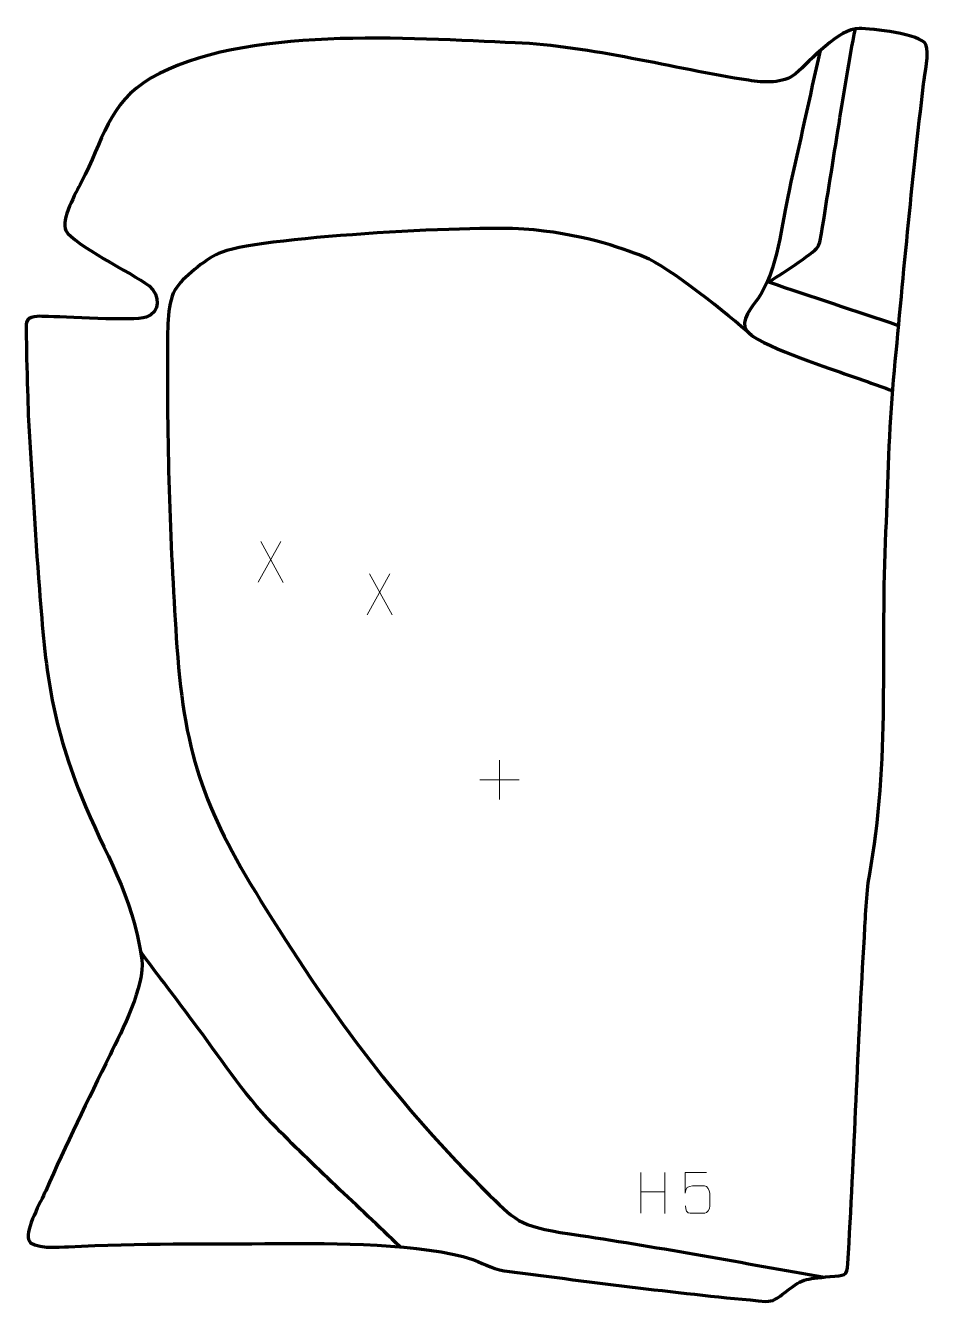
# Model space of a CAD drawing. Header units: millimetres. Extents: x -559 to -8, y 20 to 798.
import ezdxf

# ---------------------------------------------------------------- set-up
doc = ezdxf.new("R2010")
doc.units = ezdxf.units.MM
doc.header["$MEASUREMENT"] = 0
doc.layers.add('layer 2', color=7, linetype='Continuous')
doc.layers.add('layer 3', color=7, linetype='Continuous')

msp = doc.modelspace()

# ---------------------------------------------------------------- linework, layer by layer
at = {"layer": 'layer 2', "color": 142, "lineweight": 158}
for points, knots in [([(-105.7745, 641.2326), (-100.2677, 644.9601), (-78.406, 658.7714), (-75.8683, 662.7525), (-75.8683, 662.7525), (-74.4634, 664.9565), (-74.0492, 668.3901), (-73.6203, 670.9343), (-73.6203, 670.9343), (-69.9302, 693.1255), (-66.5155, 715.5302), (-62.8912, 737.7659), (-62.8912, 737.7659), (-59.7267, 757.1804), (-56.8161, 776.5131), (-52.8675, 795.7848)], [0, 0, 0, 0, 0.2, 0.2, 0.2, 0.2, 0.4, 0.4, 0.4, 0.4, 0.6, 0.6, 0.6, 0.6, 1, 1, 1, 1]), ([(-74.4327, 782.4156), (-80.7445, 753.9829), (-87.0565, 725.5502), (-93.3684, 697.1175), (-93.3684, 697.1175), (-97.5937, 677.3154), (-100.5819, 647.842), (-112.1917, 631.4361), (-112.1917, 631.4361), (-115.5457, 626.6964), (-123.8156, 617.5061), (-119.163, 611.6104), (-119.163, 611.6104), (-112.5205, 603.1931), (-71.2243, 589.6565), (-59.4639, 585.485), (-59.4639, 585.485), (-49.9188, 582.0994), (-40.2624, 578.8133), (-30.7759, 575.2856), (-30.7759, 575.2856), (-30.7759, 575.2856), (-30.2105, 575.0739), (-30.2105, 575.0739)], [0, 0, 0, 0, 0.14285714, 0.14285714, 0.14285714, 0.14285714, 0.28571429, 0.28571429, 0.28571429, 0.28571429, 0.42857143, 0.42857143, 0.42857143, 0.42857143, 0.57142857, 0.57142857, 0.57142857, 0.57142857, 0.71428571, 0.71428571, 0.71428571, 0.71428571, 1, 1, 1, 1]), ([(-116.2086, 608.956), (-130.4929, 621.409), (-165.8451, 650.1714), (-181.9246, 656.7761), (-181.9246, 656.7761), (-195.8075, 662.4786), (-221.7971, 671.2236), (-255.0716, 673.6753), (-255.0716, 673.6753), (-285.8054, 675.9397), (-420.5718, 668.6781), (-441.2719, 658.7372), (-441.2719, 658.7372), (-449.6265, 654.7251), (-462.9716, 644.2396), (-467.8607, 636.3702), (-467.8607, 636.3702), (-472.7648, 627.7015), (-472.2178, 609.6681), (-472.2989, 599.5272), (-472.2989, 599.5272), (-472.665, 540.4832), (-470.5725, 477.6421), (-466.5119, 418.8235), (-466.5119, 418.8235), (-461.8194, 350.8505), (-448.4597, 316.8864), (-412.1547, 258.9685), (-412.1547, 258.9685), (-369.7945, 191.6067), (-332.536, 140.6895), (-275.9172, 84.7979), (-275.9172, 84.7979), (-258.4233, 67.529), (-257.3533, 65.5507), (-220.5662, 60.1429), (-220.5662, 60.1429), (-170.8636, 52.8366), (-121.2457, 43.3251), (-71.7155, 34.8166)], [0, 0, 0, 0, 0.09090909, 0.09090909, 0.09090909, 0.09090909, 0.18181818, 0.18181818, 0.18181818, 0.18181818, 0.27272727, 0.27272727, 0.27272727, 0.27272727, 0.36363636, 0.36363636, 0.36363636, 0.36363636, 0.45454545, 0.45454545, 0.45454545, 0.45454545, 0.54545455, 0.54545455, 0.54545455, 0.54545455, 0.63636364, 0.63636364, 0.63636364, 0.63636364, 0.72727273, 0.72727273, 0.72727273, 0.72727273, 0.81818182, 0.81818182, 0.81818182, 0.81818182, 1, 1, 1, 1]), ([(-330.379, 53.2592), (-356.1422, 78.0543), (-383.3752, 102.5823), (-408.1741, 128.2109), (-408.1741, 128.2109), (-426.0521, 146.687), (-441.1638, 169.8474), (-456.6036, 190.4981), (-456.6036, 190.4981), (-467.1075, 204.503), (-477.6752, 218.46), (-488.2003, 232.449), (-488.2003, 232.449), (-488.2003, 232.449), (-488.5743, 232.9463), (-488.5743, 232.9463)], [0, 0, 0, 0, 0.2, 0.2, 0.2, 0.2, 0.4, 0.4, 0.4, 0.4, 0.6, 0.6, 0.6, 0.6, 1, 1, 1, 1])]:
    msp.add_open_spline(points, degree=3, knots=knots, dxfattribs=at)
msp.add_open_spline([(-26.5628, 614.7646), (-52.9667, 623.5872), (-79.3706, 632.41), (-105.7745, 641.2326)], degree=3, dxfattribs=at)
at = {"layer": 'layer 2', "color": 250, "lineweight": 9}
for points in [[(-403.1773, 483.2498), (-403.1773, 483.2498), (-416.9179, 458.354), (-416.9179, 458.354)], [(-415.4633, 483.2498), (-415.4633, 483.2498), (-401.7227, 458.2963), (-401.7227, 458.2963)], [(-336.767, 463.4059), (-336.767, 463.4059), (-350.5076, 438.5101), (-350.5076, 438.5101)], [(-349.053, 463.4059), (-349.053, 463.4059), (-335.3124, 438.4524), (-335.3124, 438.4524)], [(-269.8056, 349.9812), (-269.8056, 349.9812), (-269.8056, 326.0033), (-269.8056, 326.0033)], [(-281.7945, 337.9922), (-281.7945, 337.9922), (-257.8166, 337.9922), (-257.8166, 337.9922)], [(-183.8126, 98.6271), (-183.8126, 98.6271), (-183.8126, 73.8496), (-183.8126, 73.8496)], [(-169.1693, 98.6271), (-169.1693, 98.6271), (-169.1693, 73.6736), (-169.1693, 73.6736)], [(-183.8126, 86.7448), (-183.8126, 86.7448), (-169.1693, 86.7452), (-169.1693, 86.7452)]]:
    msp.add_open_spline(points, degree=3, dxfattribs=at)
msp.add_open_spline([(-143.7752, 98.6051), (-143.7752, 98.6051), (-156.6269, 98.6051), (-156.6269, 98.6051), (-156.6269, 98.6051), (-156.6266, 94.3745), (-156.6266, 90.1436), (-156.6269, 85.9124), (-156.6269, 85.9124), (-156.6272, 89.2225), (-154.9962, 90.2943), (-152.1842, 90.3548), (-152.1842, 90.3548), (-149.7446, 90.3551), (-147.3051, 90.3551), (-144.8659, 90.3548), (-144.8659, 90.3548), (-143.2161, 90.3616), (-141.7412, 87.9811), (-141.7127, 85.9124), (-141.7127, 85.9124), (-141.713, 83.3251), (-141.713, 80.7375), (-141.7127, 78.1498), (-141.7127, 78.1498), (-141.6665, 76.1904), (-143.1659, 73.7541), (-144.7918, 73.6956), (-144.7918, 73.6956), (-146.7483, 73.6959), (-151.6433, 73.6959), (-153.6003, 73.6956), (-153.6003, 73.6956), (-155.4458, 73.6868), (-156.5529, 75.6516), (-156.5737, 78.2027)], degree=3, knots=[0, 0, 0, 0, 0.1, 0.1, 0.1, 0.1, 0.2, 0.2, 0.2, 0.2, 0.3, 0.3, 0.3, 0.3, 0.4, 0.4, 0.4, 0.4, 0.5, 0.5, 0.5, 0.5, 0.6, 0.6, 0.6, 0.6, 0.7, 0.7, 0.7, 0.7, 0.8, 0.8, 0.8, 0.8, 1, 1, 1, 1], dxfattribs=at)
at = {"layer": 'layer 3', "color": 242, "lineweight": 158}
msp.add_open_spline([(-482.552, 765.5698), (-426.6282, 797.7414), (-324.6176, 789.8894), (-260.2951, 787.2065), (-260.2951, 787.2065), (-214.6718, 785.3035), (-163.8212, 771.4728), (-118.0275, 764.331), (-118.0275, 764.331), (-108.6262, 762.9617), (-97.2513, 762.0633), (-89.3285, 768.2768), (-89.3285, 768.2768), (-80.2647, 776.4461), (-63.0185, 796.0652), (-50.5423, 795.9808), (-50.5423, 795.9808), (-43.1238, 795.7939), (-12.9998, 792.8035), (-9.8863, 786.1473), (-9.8863, 786.1473), (-7.745, 781.5693), (-10.6316, 767.8836), (-11.3361, 762.1169), (-11.3361, 762.1169), (-18.5189, 702.2017), (-24.049, 641.8944), (-29.626, 581.8019), (-29.626, 581.8019), (-32.4519, 551.3519), (-32.8198, 519.8469), (-34.2991, 489.1484), (-34.2991, 489.1484), (-37.6682, 419.2378), (-31.4843, 348.2051), (-44.406, 279.4165), (-44.406, 279.4165), (-46.2814, 268.8564), (-46.8136, 252.9056), (-47.4589, 242.0243), (-47.4589, 242.0243), (-51.3678, 175.7917), (-53.6085, 109.4797), (-57.4682, 43.1714), (-57.4682, 43.1714), (-57.9442, 34.9928), (-59.5793, 35.9667), (-68.3739, 35.1286), (-68.3739, 35.1286), (-84.2498, 33.6158), (-84.9286, 34.1809), (-97.5983, 24.1571), (-97.5983, 24.1571), (-100.9454, 21.509), (-103.1299, 19.9419), (-107.5055, 19.986), (-107.5055, 19.986), (-158.0561, 24.3918), (-213.2028, 31.7599), (-263.7748, 38.1415), (-263.7748, 38.1415), (-272.9754, 39.3025), (-277.7533, 42.2257), (-286.1131, 45.5052), (-286.1131, 45.5052), (-316.1736, 55.4899), (-372.1828, 55.6128), (-404.8826, 55.2555), (-404.8826, 55.2555), (-447.8248, 54.9212), (-489.676, 55.5097), (-532.6718, 53.3412), (-532.6718, 53.3412), (-537.5505, 53.0952), (-555.3778, 51.612), (-557.0431, 57.6911), (-557.0431, 57.6911), (-558.8204, 64.1789), (-549.5328, 80.6428), (-546.5146, 87.4604), (-546.5146, 87.4604), (-534.0547, 115.5193), (-520.8076, 142.7036), (-507.3099, 170.2519), (-507.3099, 170.2519), (-500.2459, 184.6827), (-485.9074, 212.5323), (-487.8544, 228.3074), (-487.8544, 228.3074), (-493.504, 268.1344), (-510.4209, 292.2697), (-524.9959, 328.2389), (-524.9959, 328.2389), (-543.6538, 375.0357), (-546.5154, 404.6757), (-550.3889, 454.2427), (-550.3889, 454.2427), (-553.1256, 489.4824), (-555.0403, 525.0024), (-557.1191, 560.3022), (-557.1191, 560.3022), (-557.4364, 566.2741), (-558.8172, 614.3639), (-558.2422, 616.7352), (-558.2422, 616.7352), (-557.1705, 621.1547), (-550.7224, 620.4429), (-547.2551, 620.435), (-547.2551, 620.435), (-535.5575, 620.2259), (-493.1484, 617.2987), (-485.1731, 619.9993), (-485.1731, 619.9993), (-476.5505, 622.9191), (-476.5082, 633.1895), (-483.5348, 639.014), (-483.5348, 639.014), (-494.3573, 647.2231), (-529.2187, 663.7958), (-534.2219, 672.7671), (-534.2219, 672.7671), (-537.6906, 678.987), (-527.9306, 696.1448), (-524.8136, 702.1288), (-524.8136, 702.1288), (-511.6499, 727.4008), (-508.4283, 750.6838), (-482.552, 765.5698)], degree=3, knots=[0, 0, 0, 0, 0.03030303, 0.03030303, 0.03030303, 0.03030303, 0.06060606, 0.06060606, 0.06060606, 0.06060606, 0.09090909, 0.09090909, 0.09090909, 0.09090909, 0.12121212, 0.12121212, 0.12121212, 0.12121212, 0.15151515, 0.15151515, 0.15151515, 0.15151515, 0.18181818, 0.18181818, 0.18181818, 0.18181818, 0.21212121, 0.21212121, 0.21212121, 0.21212121, 0.24242424, 0.24242424, 0.24242424, 0.24242424, 0.27272727, 0.27272727, 0.27272727, 0.27272727, 0.3030303, 0.3030303, 0.3030303, 0.3030303, 0.33333333, 0.33333333, 0.33333333, 0.33333333, 0.36363636, 0.36363636, 0.36363636, 0.36363636, 0.39393939, 0.39393939, 0.39393939, 0.39393939, 0.42424242, 0.42424242, 0.42424242, 0.42424242, 0.45454545, 0.45454545, 0.45454545, 0.45454545, 0.48484848, 0.48484848, 0.48484848, 0.48484848, 0.51515152, 0.51515152, 0.51515152, 0.51515152, 0.54545455, 0.54545455, 0.54545455, 0.54545455, 0.57575758, 0.57575758, 0.57575758, 0.57575758, 0.60606061, 0.60606061, 0.60606061, 0.60606061, 0.63636364, 0.63636364, 0.63636364, 0.63636364, 0.66666667, 0.66666667, 0.66666667, 0.66666667, 0.6969697, 0.6969697, 0.6969697, 0.6969697, 0.72727273, 0.72727273, 0.72727273, 0.72727273, 0.75757576, 0.75757576, 0.75757576, 0.75757576, 0.78787879, 0.78787879, 0.78787879, 0.78787879, 0.81818182, 0.81818182, 0.81818182, 0.81818182, 0.84848485, 0.84848485, 0.84848485, 0.84848485, 0.87878788, 0.87878788, 0.87878788, 0.87878788, 0.90909091, 0.90909091, 0.90909091, 0.90909091, 0.93939394, 0.93939394, 0.93939394, 0.93939394, 1, 1, 1, 1], dxfattribs=at)

doc.saveas('drawing.dxf')
